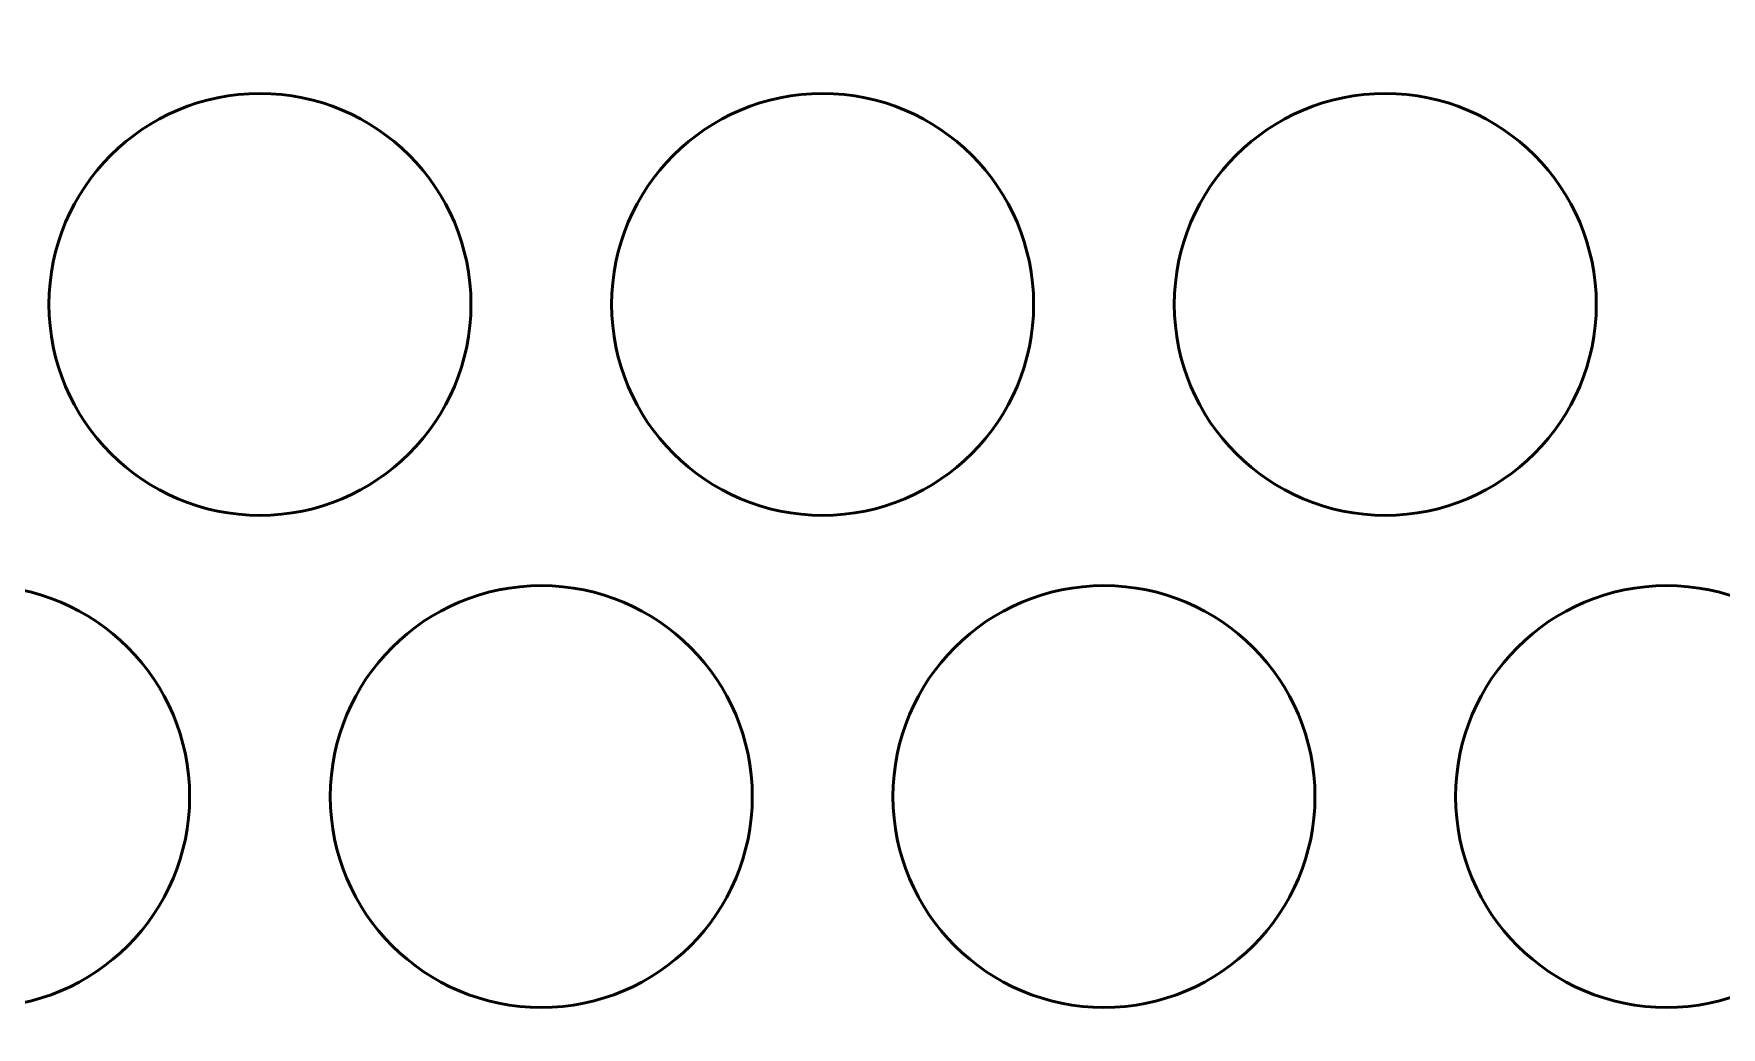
# Model space of a CAD drawing. Header units: centimetres. Extents: x -10.4 to 10.4, y -10.4 to 10.4.
# Drawn here: x -5.8 to 0.19, y -6.95 to -3.41 of the extents above; entities that cross this region are included whole.
import ezdxf

# ---------------------------------------------------------------- set-up
doc = ezdxf.new("R2010")
doc.units = ezdxf.units.CM
doc.header["$MEASUREMENT"] = 0
doc.layers.add('Layer 1', color=7, linetype='Continuous')

msp = doc.modelspace()

# ---------------------------------------------------------------- linework, layer by layer
at = {"layer": 'Layer 1', "lineweight": 53}
for centre in [(-4.99998, -4.37502), (-2.99998, -4.37502), (-0.99998, -4.37502), (-5.99998, -6.12502), (-3.99998, -6.12502), (-1.99998, -6.12502), (0.00002, -6.12502)]:
    msp.add_ellipse(centre, major_axis=(0, 0.75002), ratio=1, dxfattribs=at)
msp.add_open_spline([(-10.45, -9.95), (-10.45, -9.95), (-10.45, 9.95), (-10.45, 9.95), (-10.45, 9.95), (-10.45, 10.22614), (-10.22614, 10.45), (-9.95, 10.45), (-9.95, 10.45), (-9.95, 10.45), (9.95, 10.45), (9.95, 10.45), (9.95, 10.45), (10.22614, 10.45), (10.45, 10.22614), (10.45, 9.95), (10.45, 9.95), (10.45, 9.95), (10.45, -9.95), (10.45, -9.95), (10.45, -9.95), (10.45, -10.22614), (10.22614, -10.45), (9.95, -10.45), (9.95, -10.45), (9.95, -10.45), (-9.95, -10.45), (-9.95, -10.45), (-9.95, -10.45), (-10.22614, -10.45), (-10.45, -10.22614), (-10.45, -9.95)], degree=3, knots=[0, 0, 0, 0, 0.1111111, 0.1111111, 0.1111111, 0.1111111, 0.2222222, 0.2222222, 0.2222222, 0.2222222, 0.3333333, 0.3333333, 0.3333333, 0.3333333, 0.4444444, 0.4444444, 0.4444444, 0.4444444, 0.5555556, 0.5555556, 0.5555556, 0.5555556, 0.6666667, 0.6666667, 0.6666667, 0.6666667, 0.7777778, 0.7777778, 0.7777778, 0.7777778, 1, 1, 1, 1], dxfattribs=at)

doc.saveas('drawing.dxf')
